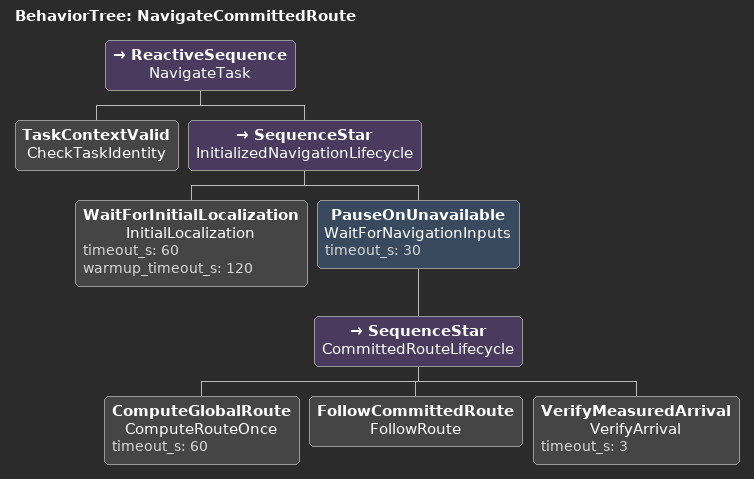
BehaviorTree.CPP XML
<?xml version="1.0"?>
<root main_tree_to_execute="NavigateCommittedRoute">
  <BehaviorTree ID="NavigateCommittedRoute">
    <ReactiveSequence name="NavigateTask">
      <TaskContextValid name="CheckTaskIdentity"/>
      <!-- Remember startup success; ordinary corrections cannot re-enter it. -->
      <SequenceStar name="InitializedNavigationLifecycle">
        <WaitForInitialLocalization name="InitialLocalization" timeout_s="60" warmup_timeout_s="120"/>
        <!-- Input gaps retain the same actions, task, route and identity. -->
        <PauseOnUnavailable name="WaitForNavigationInputs" timeout_s="30">
          <SequenceStar name="CommittedRouteLifecycle">
            <ComputeGlobalRoute name="ComputeRouteOnce" timeout_s="60"/>
            <FollowCommittedRoute name="FollowRoute"/>
            <VerifyMeasuredArrival name="VerifyArrival" timeout_s="3"/>
          </SequenceStar>
        </PauseOnUnavailable>
      </SequenceStar>
    </ReactiveSequence>
  </BehaviorTree>
</root>
